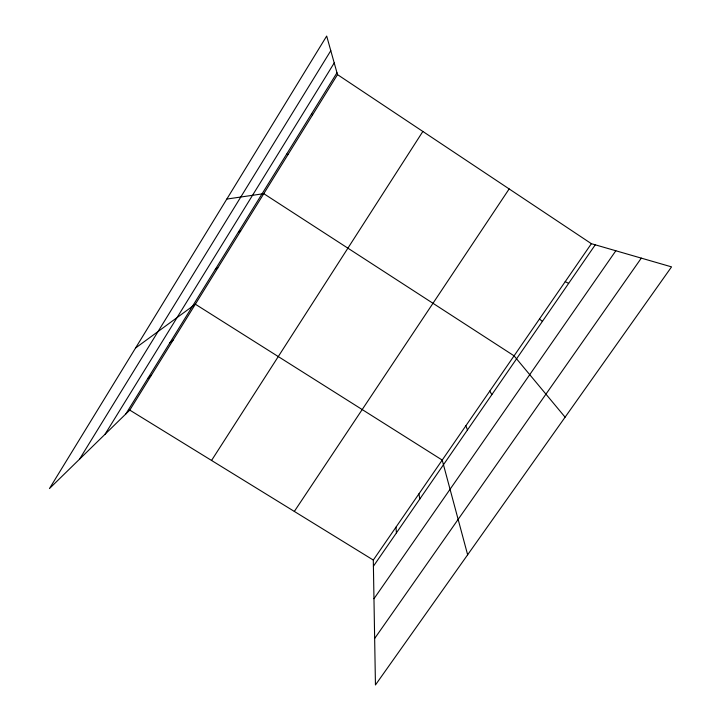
<?xml version="1.0" encoding="UTF-8"?>
<svg xmlns="http://www.w3.org/2000/svg" width="721" height="721" viewBox="0 0 721 721"><rect width="100%" height="100%" fill="white"/><g stroke="black" fill="none" stroke-linecap="round" stroke-linejoin="round"><path stroke-width="1.08" d="M79.508 459.214L330.795 50.686M105.05 434.258L334.229 62.934M125.833 413.953L336.986 72.767M129.78 410.105L337.5 74.614L326.685 36.05L49.452 488.568L129.78 410.105L373.298 560.055L375.452 684.95L671.548 266.878L591.382 243.689L337.5 74.614M211.55 460.458L422.857 131.456M294.33 511.432L509.161 188.929M373.298 560.055L591.382 243.689M373.406 566.237L595.267 244.807M373.965 598.745L615.842 250.764M374.65 638.473L641.311 258.127M147.715 378.597L151.329 375.299M169.913 342.727L173.184 340.006M135.575 348L195.346 304.208L442.216 460.079L467.641 554.8M215.282 269.42L217.832 267.888M238.471 231.955L240.643 231.053M226.818 199.059L263.787 193.67L514.073 355.832L565.102 417.18M286.607 154.168L287.985 154.591M565.228 281.623L568.635 283.389M539.461 319.006L542.408 321.395M311.598 113.783L312.553 114.909M489.784 391.07L491.848 394.639M465.829 425.814L467.487 429.932M418.928 493.867L419.784 499.04M395.955 527.186L396.433 532.873"/></g></svg>
